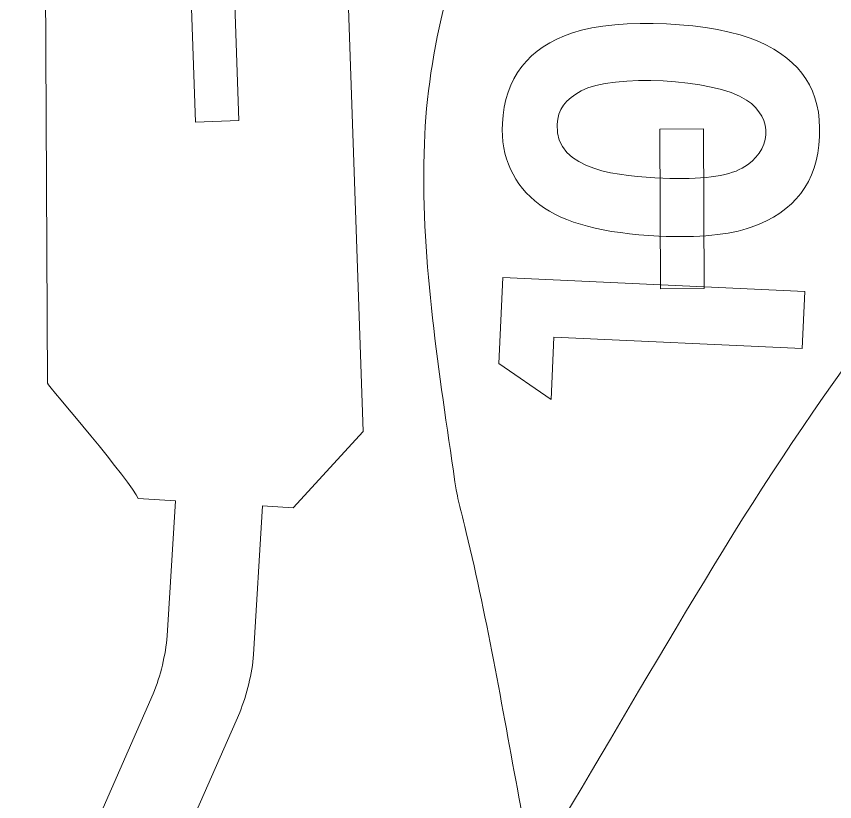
# Model space of a CAD drawing. Header units: centimetres. Extents: x -102 to 105, y -22 to 7.
# Drawn here: x -70.83 to -65.2, y -8.99 to -3.59 of the extents above; entities that cross this region are included whole.
import ezdxf

# ---------------------------------------------------------------- set-up
doc = ezdxf.new("R2010")
doc.units = ezdxf.units.CM
doc.header["$MEASUREMENT"] = 0
doc.layers.add('Camada 1', color=7, linetype='Continuous')

msp = doc.modelspace()

# ---------------------------------------------------------------- linework, layer by layer
at = {"layer": 'Camada 1', "color": 250, "lineweight": 9}
for points, knots in [([(-70.66706, -10.9291), (-70.72094, -10.66963), (-70.78032, -10.55238), (-70.73899, -10.27735), (-70.73899, -10.27735), (-70.71994, -10.15065), (-70.67014, -10.03176), (-70.62107, -9.91422), (-70.62107, -9.91422), (-70.62107, -9.91422), (-69.89048, -8.24983), (-69.89048, -8.24983), (-69.89048, -8.24983), (-69.84052, -8.12822), (-69.80539, -7.98276), (-69.79434, -7.85177), (-69.79434, -7.85177), (-69.79434, -7.85177), (-69.73828, -6.92169), (-69.73828, -6.92169), (-69.73828, -6.92169), (-69.73828, -6.92169), (-69.99432, -6.90625), (-69.99432, -6.90625), (-69.99432, -6.90625), (-70.03542, -6.80016), (-70.61272, -6.12919), (-70.61878, -6.1125), (-70.61878, -6.1125), (-70.61878, -6.1125), (-70.65422, 1.20848), (-70.65422, 1.20848), (-70.65422, 1.20848), (-70.6361, 1.35208), (-70.23141, 1.90421), (-70.1411, 2.0295), (-70.1411, 2.0295), (-70.1411, 2.0295), (-69.92715, 2.02327), (-69.92715, 2.02327), (-69.92715, 2.02327), (-69.92715, 2.02327), (-69.99639, 1.65785), (-69.99639, 1.65785), (-69.99639, 1.65785), (-69.99639, 1.65785), (-69.42296, 1.54917), (-69.42296, 1.54917), (-69.42296, 1.54917), (-69.42296, 1.54917), (-69.35373, 1.91458), (-69.35373, 1.91458), (-69.35373, 1.91458), (-69.35373, 1.91458), (-69.10892, 1.83389), (-69.10892, 1.83389), (-69.10892, 1.83389), (-69.10892, 1.83389), (-68.83535, 1.38098), (-68.83535, 1.38098), (-68.83535, 1.38098), (-68.83535, 1.38098), (-68.70718, 1.10279), (-68.70718, 1.10279), (-68.70718, 1.10279), (-68.70718, 1.10279), (-68.44554, -6.44443), (-68.44554, -6.44443), (-68.44554, -6.44443), (-68.44554, -6.44443), (-68.9272, -6.97059), (-68.9272, -6.97059), (-68.9272, -6.97059), (-68.9272, -6.97059), (-69.13799, -6.95789), (-69.13799, -6.95789), (-69.13799, -6.95789), (-69.13799, -6.95789), (-69.19963, -7.97993), (-69.19963, -7.97993), (-69.19963, -7.97993), (-69.21064, -8.11092), (-69.24577, -8.25638), (-69.29572, -8.37799), (-69.29572, -8.37799), (-69.29572, -8.37799), (-70.06456, -10.12948), (-70.06456, -10.12948), (-70.06456, -10.12948), (-70.12883, -10.30011), (-70.13921, -10.52822), (-70.09924, -10.7055), (-70.09924, -10.7055), (-70.06714, -10.84783), (-70.04937, -10.88313), (-70.03452, -11.04659), (-70.03452, -11.04659), (-69.99946, -11.43301), (-70.06731, -11.65016), (-70.14684, -12.03523), (-70.14684, -12.03523), (-70.14684, -12.03523), (-70.44039, -11.97373), (-70.44039, -11.97373), (-70.44039, -11.97373), (-70.44039, -11.97373), (-70.53879, -12.44342), (-70.53879, -12.44342), (-70.53879, -12.44342), (-70.53879, -12.44342), (-70.83235, -12.38191), (-70.83235, -12.38191), (-70.83235, -12.38191), (-70.79641, -12.21026), (-70.66937, -11.64012), (-70.65222, -11.48604), (-70.65222, -11.48604), (-70.63101, -11.29541), (-70.64369, -11.11747), (-70.66706, -10.9291)], [0, 0, 0, 0, 0.0322581, 0.0322581, 0.0322581, 0.0322581, 0.0645161, 0.0645161, 0.0645161, 0.0645161, 0.0967742, 0.0967742, 0.0967742, 0.0967742, 0.1290323, 0.1290323, 0.1290323, 0.1290323, 0.1612903, 0.1612903, 0.1612903, 0.1612903, 0.1935484, 0.1935484, 0.1935484, 0.1935484, 0.2258065, 0.2258065, 0.2258065, 0.2258065, 0.2580645, 0.2580645, 0.2580645, 0.2580645, 0.2903226, 0.2903226, 0.2903226, 0.2903226, 0.3225806, 0.3225806, 0.3225806, 0.3225806, 0.3548387, 0.3548387, 0.3548387, 0.3548387, 0.3870968, 0.3870968, 0.3870968, 0.3870968, 0.4193548, 0.4193548, 0.4193548, 0.4193548, 0.4516129, 0.4516129, 0.4516129, 0.4516129, 0.483871, 0.483871, 0.483871, 0.483871, 0.516129, 0.516129, 0.516129, 0.516129, 0.5483871, 0.5483871, 0.5483871, 0.5483871, 0.5806452, 0.5806452, 0.5806452, 0.5806452, 0.6129032, 0.6129032, 0.6129032, 0.6129032, 0.6451613, 0.6451613, 0.6451613, 0.6451613, 0.6774194, 0.6774194, 0.6774194, 0.6774194, 0.7096774, 0.7096774, 0.7096774, 0.7096774, 0.7419355, 0.7419355, 0.7419355, 0.7419355, 0.7741935, 0.7741935, 0.7741935, 0.7741935, 0.8064516, 0.8064516, 0.8064516, 0.8064516, 0.8387097, 0.8387097, 0.8387097, 0.8387097, 0.8709677, 0.8709677, 0.8709677, 0.8709677, 0.9032258, 0.9032258, 0.9032258, 0.9032258, 0.9354839, 0.9354839, 0.9354839, 0.9354839, 1, 1, 1, 1]), ([(-64.83619, -0.81266), (-64.93786, -0.39525), (-65.07972, -0.29505), (-65.35774, 0.033), (-65.35774, 0.033), (-65.66034, 0.39002), (-65.90818, 0.68953), (-66.24418, 1.02208), (-66.24418, 1.02208), (-66.51658, 0.19034), (-66.77768, -0.67499), (-67.06892, -1.49625), (-67.06892, -1.49625), (-67.27493, -2.07713), (-67.28675, -2.04493), (-67.54029, -2.55287), (-67.54029, -2.55287), (-67.82426, -3.12178), (-68.00183, -3.82811), (-68.02488, -4.46344), (-68.02488, -4.46344), (-68.05249, -5.22344), (-67.93347, -5.96868), (-67.82482, -6.71737), (-67.82482, -6.71737), (-67.7922, -6.9439), (-67.79473, -6.9026), (-67.73599, -7.13983), (-67.73599, -7.13983), (-67.58907, -7.74837), (-67.47877, -8.40351), (-67.36336, -9.01999), (-67.36336, -9.01999), (-67.35255, -9.07776), (-67.32636, -9.30229), (-67.2659, -9.3244), (-67.2659, -9.3244), (-67.21779, -9.34199), (-67.1598, -9.25909), (-67.13864, -9.22471), (-67.13864, -9.22471), (-66.42357, -8.03974), (-65.79758, -6.88404), (-64.98354, -5.79916), (-64.98354, -5.79916), (-64.93, -5.72782), (-64.69158, -5.43544), (-64.66826, -5.38665), (-64.66826, -5.38665), (-64.66826, -5.38665), (-64.65005, -5.29355), (-64.65005, -5.29355), (-64.65005, -5.29355), (-64.65005, -5.29355), (-64.68275, -4.32051), (-64.68275, -4.32051), (-64.68275, -4.32051), (-64.70886, -3.36368), (-64.7221, -2.3919), (-64.78153, -1.4365), (-64.78153, -1.4365), (-64.79312, -1.25002), (-64.80318, -0.99366), (-64.83619, -0.81266)], [0, 0, 0, 0, 0.0588235, 0.0588235, 0.0588235, 0.0588235, 0.1176471, 0.1176471, 0.1176471, 0.1176471, 0.1764706, 0.1764706, 0.1764706, 0.1764706, 0.2352941, 0.2352941, 0.2352941, 0.2352941, 0.2941176, 0.2941176, 0.2941176, 0.2941176, 0.3529412, 0.3529412, 0.3529412, 0.3529412, 0.4117647, 0.4117647, 0.4117647, 0.4117647, 0.4705882, 0.4705882, 0.4705882, 0.4705882, 0.5294118, 0.5294118, 0.5294118, 0.5294118, 0.5882353, 0.5882353, 0.5882353, 0.5882353, 0.6470588, 0.6470588, 0.6470588, 0.6470588, 0.7058824, 0.7058824, 0.7058824, 0.7058824, 0.7647059, 0.7647059, 0.7647059, 0.7647059, 0.8235294, 0.8235294, 0.8235294, 0.8235294, 0.8823529, 0.8823529, 0.8823529, 0.8823529, 1, 1, 1, 1]), ([(-69.42508, -0.70807), (-69.42508, -0.70807), (-69.30036, -4.30514), (-69.30036, -4.30514), (-69.30036, -4.30514), (-69.30036, -4.30514), (-69.60012, -4.31552), (-69.60012, -4.31552), (-69.60012, -4.31552), (-69.60012, -4.31552), (-69.72485, -0.71846), (-69.72485, -0.71846), (-69.72485, -0.71846), (-69.72485, -0.71846), (-69.42508, -0.70807), (-69.42508, -0.70807)], [0, 0, 0, 0, 0.2, 0.2, 0.2, 0.2, 0.4, 0.4, 0.4, 0.4, 0.6, 0.6, 0.6, 0.6, 1, 1, 1, 1]), ([(-66.40499, -4.36391), (-66.40499, -4.36391), (-66.10506, -4.36235), (-66.10506, -4.36235), (-66.10506, -4.36235), (-66.10506, -4.36235), (-66.09928, -5.46208), (-66.09928, -5.46208), (-66.09928, -5.46208), (-66.09928, -5.46208), (-66.39921, -5.46367), (-66.39921, -5.46367), (-66.39921, -5.46367), (-66.39921, -5.46367), (-66.40499, -4.36391), (-66.40499, -4.36391)], [0, 0, 0, 0, 0.2, 0.2, 0.2, 0.2, 0.4, 0.4, 0.4, 0.4, 0.6, 0.6, 0.6, 0.6, 1, 1, 1, 1])]:
    msp.add_open_spline(points, degree=3, knots=knots, dxfattribs=at)
at = {"layer": 'Camada 1', "color": 140, "lineweight": 9}
for points, knots in [([(-67.48807, -4.32565), (-67.47352, -4.0121), (-67.30698, -3.80271), (-67.00572, -3.70089), (-67.00572, -3.70089), (-66.68936, -3.59395), (-66.02584, -3.62534), (-65.72247, -3.76192), (-65.72247, -3.76192), (-65.42939, -3.89389), (-65.29095, -4.09591), (-65.30579, -4.41586), (-65.30579, -4.41586), (-65.32045, -4.73157), (-65.47701, -4.93358), (-65.77504, -5.0393), (-65.77504, -5.0393), (-65.9254, -5.09271), (-66.13705, -5.11285), (-66.41048, -5.10017), (-66.41048, -5.10017), (-66.7915, -5.08248), (-67.06512, -5.01079), (-67.23084, -4.88518), (-67.23084, -4.88518), (-67.41334, -4.74572), (-67.49891, -4.55904), (-67.48807, -4.32565)], [0, 0, 0, 0, 0.125, 0.125, 0.125, 0.125, 0.25, 0.25, 0.25, 0.25, 0.375, 0.375, 0.375, 0.375, 0.5, 0.5, 0.5, 0.5, 0.625, 0.625, 0.625, 0.625, 0.75, 0.75, 0.75, 0.75, 1, 1, 1, 1]), ([(-67.11134, -4.33104), (-67.12642, -4.65643), (-66.6675, -4.68804), (-66.38473, -4.70116), (-66.38473, -4.70116), (-66.12286, -4.71334), (-65.94008, -4.6904), (-65.83735, -4.63283), (-65.83735, -4.63283), (-65.6349, -4.51937), (-65.61665, -4.28956), (-65.80783, -4.16393), (-65.80783, -4.16393), (-66.03688, -4.0134), (-66.72914, -3.98527), (-66.9455, -4.10047), (-66.9455, -4.10047), (-67.05155, -4.15694), (-67.10681, -4.23363), (-67.11134, -4.33104)], [0, 0, 0, 0, 0.1666667, 0.1666667, 0.1666667, 0.1666667, 0.3333333, 0.3333333, 0.3333333, 0.3333333, 0.5, 0.5, 0.5, 0.5, 0.6666667, 0.6666667, 0.6666667, 0.6666667, 1, 1, 1, 1]), ([(-67.51258, -5.97776), (-67.51258, -5.97776), (-67.48505, -5.38507), (-67.48505, -5.38507), (-67.48505, -5.38507), (-67.48505, -5.38507), (-65.40746, -5.48155), (-65.40746, -5.48155), (-65.40746, -5.48155), (-65.40746, -5.48155), (-65.42573, -5.87507), (-65.42573, -5.87507), (-65.42573, -5.87507), (-65.42573, -5.87507), (-67.13298, -5.79577), (-67.13298, -5.79577), (-67.13298, -5.79577), (-67.13298, -5.79577), (-67.15286, -6.22403), (-67.15286, -6.22403), (-67.15286, -6.22403), (-67.15286, -6.22403), (-67.51258, -5.97776), (-67.51258, -5.97776)], [0, 0, 0, 0, 0.1428571, 0.1428571, 0.1428571, 0.1428571, 0.2857143, 0.2857143, 0.2857143, 0.2857143, 0.4285714, 0.4285714, 0.4285714, 0.4285714, 0.5714286, 0.5714286, 0.5714286, 0.5714286, 0.7142857, 0.7142857, 0.7142857, 0.7142857, 1, 1, 1, 1])]:
    msp.add_open_spline(points, degree=3, knots=knots, dxfattribs=at)

doc.saveas('drawing.dxf')
